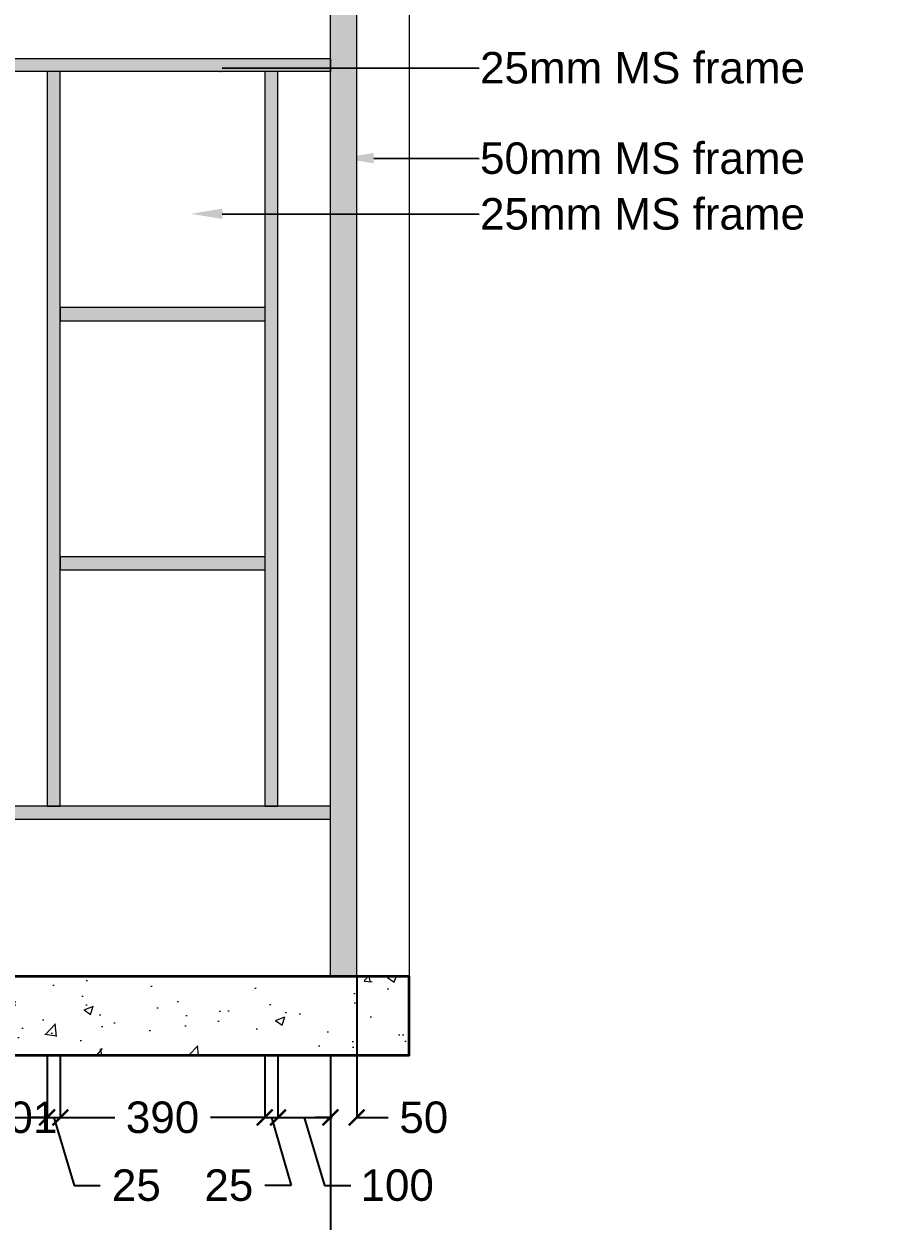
# Model space of a CAD drawing. Header units: millimetres. Extents: x 1464389 to 1998638, y -29162 to 256806.
# Drawn here: x 1552392 to 1554016, y 215680 to 217962 of the extents above; entities that cross this region are included whole.
import ezdxf
from ezdxf import colors
from ezdxf.entities.mleader import LeaderData, LeaderLine
from ezdxf.math import Vec2, Vec3

# ---------------------------------------------------------------- set-up
doc = ezdxf.new("R2010")
doc.units = ezdxf.units.MM
doc.header["$LTSCALE"] = 15
doc.header["$PDMODE"] = 35
doc.layers.get('0').update_dxf_attribs({"lineweight": 5})
for name, color, linetype, lineweight in [('dimension', 1, 'Continuous', 25), ('Hatch', 252, 'Continuous', 15), ('LS_DR_Wall', 5, 'Continuous', 35)]:
    doc.layers.add(name, color=color, linetype=linetype, lineweight=lineweight)
doc.layers.add('Text', color=250, linetype='Continuous')
doc.styles.add('ARIAL', font='arial.ttf')
doc.dimstyles.new('SC-25', dxfattribs={"dimtxt": 60, "dimasz": 30, "dimexe": 0, "dimexo": 0, "dimgap": 25, "dimtad": 0, "dimdec": 0, "dimzin": 0, "dimdsep": 46, "dimtxsty": 'ARIAL', "dimblk": 'ARCHTICK', "dimcen": 0.09, "dimdle": 3, "dimclrd": 251, "dimclre": 251, "dimclrt": 1, "dimadec": 0, "dimazin": 0, "dimtfac": 1, "dimtdec": 0, "dimtofl": 0, "dimtmove": 0, "dimatfit": 2, "dimfxl": 100, "dimtolj": 1, "dimtzin": 0, "dimarcsym": 0})

# ---------------------------------------------------------------- blocks, each defined once
blk = doc.blocks.new('_ArchTick')
at = {"color": 0, "linetype": 'ByBlock', "const_width": 0.15}
blk.add_lwpolyline([(-0.5, -0.5), (0.5, 0.5)], dxfattribs=at)
blk = doc.blocks.new('*D1852')
at = {"layer": 'Defpoints', "color": 0, "ltscale": 0.25, "transparency": 16777216}
for p in [(1552334.9, 215996.1), (1552435.7, 215996.1), (1552435.7, 215877.4)]:
    blk.add_point(p, dxfattribs=at)
at = {"layer": 'dimension', "color": 251, "lineweight": -2, "ltscale": 0.25, "transparency": 16777216}
for p, q in [((1552334.9, 215996.1), (1552334.9, 215877.4)), ((1552435.7, 215996.1), (1552435.7, 215877.4)), ((1552331.9, 215877.4), (1552438.7, 215877.4))]:
    blk.add_line(p, q, dxfattribs=at)
at = {"layer": 'dimension', "color": 251, "lineweight": -2, "ltscale": 0.25, "transparency": 16777216, "xscale": 30, "yscale": 30, "zscale": 30, "rotation": 180}
blk.add_blockref('_ArchTick', (1552334.9, 215877.4), dxfattribs=at)
at = {"layer": 'dimension', "color": 251, "lineweight": -2, "ltscale": 0.25, "transparency": 16777216, "xscale": 30, "yscale": 30, "zscale": 30}
blk.add_blockref('_ArchTick', (1552435.7, 215877.4), dxfattribs=at)
at = {"layer": 'dimension', "color": 1, "ltscale": 0.25, "transparency": 16777216, "insert": (1552385.3, 215877.4), "char_height": 60, "attachment_point": 5, "style": 'ARIAL'}
blk.add_mtext('\\A1;101', dxfattribs=at)
blk = doc.blocks.new('*D1853')
at = {"layer": 'Defpoints', "color": 0, "ltscale": 0.25, "transparency": 16777216}
for p in [(1552435.7, 215996.1), (1552460.7, 215996.1), (1552460.7, 215877.4)]:
    blk.add_point(p, dxfattribs=at)
at = {"layer": 'dimension', "color": 251, "lineweight": -2, "ltscale": 0.25, "transparency": 16777216}
for p, q in [((1552435.7, 215996.1), (1552435.7, 215877.4)), ((1552460.7, 215996.1), (1552460.7, 215877.4)), ((1552435.7, 215877.4), (1552405.7, 215877.4)), ((1552435.7, 215877.4), (1552460.7, 215877.4)), ((1552448.2, 215877.4), (1552487, 215748)), ((1552460.7, 215877.4), (1552490.7, 215877.4)), ((1552487, 215748), (1552537, 215748))]:
    blk.add_line(p, q, dxfattribs=at)
at = {"layer": 'dimension', "color": 251, "lineweight": -2, "ltscale": 0.25, "transparency": 16777216, "xscale": 30, "yscale": 30, "zscale": 30}
blk.add_blockref('_ArchTick', (1552435.7, 215877.4), dxfattribs=at)
at = {"layer": 'dimension', "color": 251, "lineweight": -2, "ltscale": 0.25, "transparency": 16777216, "xscale": 30, "yscale": 30, "zscale": 30, "rotation": 180}
blk.add_blockref('_ArchTick', (1552460.7, 215877.4), dxfattribs=at)
at = {"layer": 'dimension', "color": 1, "ltscale": 0.25, "transparency": 16777216, "insert": (1552605.8, 215748), "char_height": 60, "attachment_point": 5, "style": 'ARIAL'}
blk.add_mtext('\\A1;25', dxfattribs=at)
blk = doc.blocks.new('*D1854')
at = {"layer": 'Defpoints', "color": 0, "ltscale": 0.25, "transparency": 16777216}
for p in [(1552460.7, 215996.1), (1552850.7, 215996.1), (1552850.7, 215877.4)]:
    blk.add_point(p, dxfattribs=at)
at = {"layer": 'dimension', "color": 251, "lineweight": -2, "ltscale": 0.25, "transparency": 16777216}
for p, q in [((1552460.7, 215996.1), (1552460.7, 215877.4)), ((1552850.7, 215996.1), (1552850.7, 215877.4)), ((1552457.7, 215877.4), (1552564.6, 215877.4)), ((1552853.7, 215877.4), (1552746.9, 215877.4))]:
    blk.add_line(p, q, dxfattribs=at)
at = {"layer": 'dimension', "color": 251, "lineweight": -2, "ltscale": 0.25, "transparency": 16777216, "xscale": 30, "yscale": 30, "zscale": 30, "rotation": 180}
blk.add_blockref('_ArchTick', (1552460.7, 215877.4), dxfattribs=at)
at = {"layer": 'dimension', "color": 251, "lineweight": -2, "ltscale": 0.25, "transparency": 16777216, "xscale": 30, "yscale": 30, "zscale": 30}
blk.add_blockref('_ArchTick', (1552850.7, 215877.4), dxfattribs=at)
at = {"layer": 'dimension', "color": 1, "ltscale": 0.25, "transparency": 16777216, "insert": (1552655.7, 215877.4), "char_height": 60, "attachment_point": 5, "style": 'ARIAL'}
blk.add_mtext('\\A1;390', dxfattribs=at)
blk = doc.blocks.new('*D1855')
at = {"layer": 'Defpoints', "color": 0, "ltscale": 0.25, "transparency": 16777216}
for p in [(1552850.7, 215996.1), (1552875.7, 215996.1), (1552875.7, 215877.4)]:
    blk.add_point(p, dxfattribs=at)
at = {"layer": 'dimension', "color": 251, "lineweight": -2, "ltscale": 0.25, "transparency": 16777216}
for p, q in [((1552850.7, 215996.1), (1552850.7, 215877.4)), ((1552875.7, 215996.1), (1552875.7, 215877.4)), ((1552850.7, 215877.4), (1552820.7, 215877.4)), ((1552850.7, 215877.4), (1552875.7, 215877.4)), ((1552863.2, 215877.4), (1552900.8, 215748)), ((1552875.7, 215877.4), (1552905.7, 215877.4)), ((1552900.8, 215748), (1552850.8, 215748))]:
    blk.add_line(p, q, dxfattribs=at)
at = {"layer": 'dimension', "color": 251, "lineweight": -2, "ltscale": 0.25, "transparency": 16777216, "xscale": 30, "yscale": 30, "zscale": 30}
blk.add_blockref('_ArchTick', (1552850.7, 215877.4), dxfattribs=at)
at = {"layer": 'dimension', "color": 251, "lineweight": -2, "ltscale": 0.25, "transparency": 16777216, "xscale": 30, "yscale": 30, "zscale": 30, "rotation": 180}
blk.add_blockref('_ArchTick', (1552875.7, 215877.4), dxfattribs=at)
at = {"layer": 'dimension', "color": 1, "ltscale": 0.25, "transparency": 16777216, "insert": (1552782.1, 215748), "char_height": 60, "attachment_point": 5, "style": 'ARIAL'}
blk.add_mtext('\\A1;25', dxfattribs=at)
blk = doc.blocks.new('*D1856')
at = {"layer": 'Defpoints', "color": 0, "ltscale": 0.25, "transparency": 16777216}
for p in [(1552875.7, 215996.1), (1552975.7, 215996.1), (1552975.7, 215877.4)]:
    blk.add_point(p, dxfattribs=at)
at = {"layer": 'dimension', "color": 251, "lineweight": -2, "ltscale": 0.25, "transparency": 16777216}
for p, q in [((1552875.7, 215996.1), (1552875.7, 215877.4)), ((1552975.7, 215996.1), (1552975.7, 215877.4)), ((1552872.7, 215877.4), (1552978.7, 215877.4)), ((1552925.7, 215877.4), (1552964.5, 215748)), ((1552964.5, 215748), (1553014.5, 215748))]:
    blk.add_line(p, q, dxfattribs=at)
at = {"layer": 'dimension', "color": 251, "lineweight": -2, "ltscale": 0.25, "transparency": 16777216, "xscale": 30, "yscale": 30, "zscale": 30, "rotation": 180}
blk.add_blockref('_ArchTick', (1552875.7, 215877.4), dxfattribs=at)
at = {"layer": 'dimension', "color": 251, "lineweight": -2, "ltscale": 0.25, "transparency": 16777216, "xscale": 30, "yscale": 30, "zscale": 30}
blk.add_blockref('_ArchTick', (1552975.7, 215877.4), dxfattribs=at)
at = {"layer": 'dimension', "color": 1, "ltscale": 0.25, "transparency": 16777216, "insert": (1553102.9, 215748), "char_height": 60, "attachment_point": 5, "style": 'ARIAL'}
blk.add_mtext('\\A1;100', dxfattribs=at)
blk = doc.blocks.new('*D1862')
at = {"layer": 'Defpoints', "color": 0, "ltscale": 0.25, "transparency": 16777216}
for p in [(1551252.5, 215996.1), (1552975.7, 215996.1), (1552975.7, 215563.2)]:
    blk.add_point(p, dxfattribs=at)
at = {"layer": 'dimension', "color": 251, "lineweight": -2, "ltscale": 0.25, "transparency": 16777216}
for p, q in [((1551252.5, 215996.1), (1551252.5, 215563.2)), ((1552975.7, 215996.1), (1552975.7, 215563.2)), ((1551249.5, 215563.2), (1552002.4, 215563.2)), ((1552978.7, 215563.2), (1552225.9, 215563.2))]:
    blk.add_line(p, q, dxfattribs=at)
at = {"layer": 'dimension', "color": 251, "lineweight": -2, "ltscale": 0.25, "transparency": 16777216, "xscale": 30, "yscale": 30, "zscale": 30, "rotation": 180}
blk.add_blockref('_ArchTick', (1551252.5, 215563.2), dxfattribs=at)
at = {"layer": 'dimension', "color": 251, "lineweight": -2, "ltscale": 0.25, "transparency": 16777216, "xscale": 30, "yscale": 30, "zscale": 30}
blk.add_blockref('_ArchTick', (1552975.7, 215563.2), dxfattribs=at)
at = {"layer": 'dimension', "color": 1, "ltscale": 0.25, "transparency": 16777216, "insert": (1552114.1, 215563.2), "char_height": 60, "attachment_point": 5, "style": 'ARIAL'}
blk.add_mtext('\\A1;1723', dxfattribs=at)
blk = doc.blocks.new('*D2434')
at = {"layer": 'Defpoints', "color": 0, "ltscale": 0.25, "transparency": 16777216}
for p in [(1553025.7, 216146.1), (1552975.7, 215996.1), (1553025.7, 215877.4)]:
    blk.add_point(p, dxfattribs=at)
at = {"layer": 'dimension', "color": 251, "lineweight": -2, "ltscale": 0.25, "transparency": 16777216}
for p, q in [((1553025.7, 216146.1), (1553025.7, 215877.4)), ((1552975.7, 215996.1), (1552975.7, 215877.4)), ((1552975.7, 215877.4), (1552945.7, 215877.4)), ((1553025.7, 215877.4), (1553085.7, 215877.4))]:
    blk.add_line(p, q, dxfattribs=at)
at = {"layer": 'dimension', "color": 251, "lineweight": -2, "ltscale": 0.25, "transparency": 16777216, "xscale": 30, "yscale": 30, "zscale": 30}
blk.add_blockref('_ArchTick', (1552975.7, 215877.4), dxfattribs=at)
at = {"layer": 'dimension', "color": 251, "lineweight": -2, "ltscale": 0.25, "transparency": 16777216, "xscale": 30, "yscale": 30, "zscale": 30, "rotation": 180}
blk.add_blockref('_ArchTick', (1553025.7, 215877.4), dxfattribs=at)
at = {"layer": 'dimension', "color": 1, "ltscale": 0.25, "transparency": 16777216, "insert": (1553153.6, 215877.4), "char_height": 60, "attachment_point": 5, "style": 'ARIAL'}
blk.add_mtext('\\A1;50', dxfattribs=at)

msp = doc.modelspace()

# ---------------------------------------------------------------- hatches: boundary and pattern name
at = {"layer": 'Hatch', "ltscale": 0.25}
h = msp.add_hatch(dxfattribs=at)
h.set_pattern_fill('AR-CONC', color=256)
h.set_pattern_definition([(50, (360435.32, 316717.3), (182.184669, -15.939086), [19.05, -209.55]), (355, (360435.32, 316717.3), (-35.24342, 191.056845), [15.24, -167.640584]), (100.451445, (360450.5, 316715.97), (146.941247, 175.117752), [16.19001, -178.090245]), (46.1842, (360435.32, 316768.1), (271.07904, -42.04233), [28.575, -314.325]), (96.635558, (360457.9, 316764.6), (237.404134, 247.426125), [24.28502, -267.13561]), (351.18415, (360435.32, 316768.1), (237.404134, 247.426125), [22.85997, -251.45973]), (21, (360460.72, 316755.4), (151.614391, -102.265198), [19.05, -209.55]), (326, (360460.72, 316755.4), (61.802028, 184.187966), [15.24, -167.64]), (71.451445, (360473.36, 316746.88), (213.41642, 81.92277), [16.19001, -178.089938]), (37.5, (360435.32, 316717.3), (3.0886033, 84.555039), [0, -165.608, 0, -170.18, 0, -168.275]), (7.5, (360435.32, 316717.3), (66.8196625, 100.180575), [0, -97.028, 0, -161.798, 0, -64.135]), (327.5, (360378.68, 316717.3), (135.590595, -5.728744), [0, -63.5, 0, -198.12, 0, -262.89]), (317.5, (360353.28, 316717.3), (148.129181, 25.426491), [0, -82.55, 0, -131.572, 0, -186.69])])
h.paths.add_polyline_path([(1553125.7, 219276.1), (1550952.5, 219276.1), (1550952.5, 219126.1), (1553125.7, 219126.1)])
h.paths.add_polyline_path([(1553125.7, 216146.1), (1550952.5, 216146.1), (1550952.5, 215996.1), (1553125.7, 215996.1)])
h = msp.add_hatch(color=256, dxfattribs=at)
h.dxf.hatch_style = 1
h.paths.add_polyline_path([(1551252.5, 218546.1), (1551202.5, 218546.1), (1551202.5, 216146.1), (1551252.5, 216146.1), (1551252.5, 218396.1)])
h.paths.add_polyline_path([(1553025.7, 218546.1), (1552975.7, 218546.1), (1552975.7, 218396.1), (1552975.7, 218096.1), (1552975.7, 217878.4), (1553025.7, 217878.3)])
h.paths.add_polyline_path([(1553025.7, 217878.3), (1552975.7, 217878.4), (1552975.7, 217871.1), (1552975.7, 217599.8), (1553025.7, 217599.8)])
h.paths.add_polyline_path([(1553025.7, 217599.8), (1552975.7, 217599.8), (1552975.7, 216146.1), (1553025.7, 216146.1)])
h.paths.add_polyline_path([(1552975.7, 216471.1), (1551252.5, 216471.1), (1551252.5, 216446.1), (1552975.7, 216446.1)])
h.paths.add_polyline_path([(1552975.7, 217896.1), (1551252.5, 217896.1), (1551252.5, 217871.1), (1552975.7, 217871.1)])
h.paths.add_polyline_path([(1551792.5, 217871.1), (1551767.5, 217871.1), (1551767.5, 216471.1), (1551792.5, 216471.1)])
h.paths.add_polyline_path([(1551377.5, 217871.1), (1551352.5, 217871.1), (1551352.5, 216471.1), (1551377.5, 216471.1)])
h.paths.add_polyline_path([(1551767.5, 217421.3), (1551377.5, 217421.3), (1551377.5, 217396.3), (1551767.5, 217396.3)])
h.paths.add_polyline_path([(1551767.5, 216946.2), (1551377.5, 216946.2), (1551377.5, 216921.2), (1551767.5, 216921.2)])
h.paths.add_polyline_path([(1552309.9, 216946.2), (1551919.1, 216946.2), (1551919.1, 216921.2), (1552309.9, 216921.2)])
h.paths.add_polyline_path([(1552309.9, 217421.3), (1551919.1, 217421.3), (1551919.1, 217396.3), (1552309.9, 217396.3)])
h.paths.add_polyline_path([(1552334.9, 217871.1), (1552309.9, 217871.1), (1552309.9, 216471.1), (1552334.9, 216471.1)])
h.paths.add_polyline_path([(1551919.1, 217871.1), (1551894.1, 217871.1), (1551894.1, 216471.1), (1551919.1, 216471.1)])
h.paths.add_polyline_path([(1552460.7, 217871.1), (1552435.7, 217871.1), (1552435.7, 216471.1), (1552460.7, 216471.1)])
h.paths.add_polyline_path([(1552850.7, 216946.2), (1552460.7, 216946.2), (1552460.7, 216921.2), (1552850.7, 216921.2)])
h.paths.add_polyline_path([(1552875.7, 217599.9), (1552850.7, 217600), (1552850.7, 216471.1), (1552875.7, 216471.1)])
h.paths.add_polyline_path([(1552850.7, 217421.3), (1552460.7, 217421.3), (1552460.7, 217396.3), (1552850.7, 217396.3)])
h.paths.add_polyline_path([(1552875.7, 217871.1), (1552850.7, 217871.1), (1552850.7, 217600), (1552875.7, 217599.9)])

# ---------------------------------------------------------------- linework, layer by layer
at = {"ltscale": 0.25}
for p, q in [((1553025.7, 216146.1), (1553025.7, 218546.1)), ((1552975.7, 216146.1), (1552975.7, 218396.1))]:
    msp.add_line(p, q, dxfattribs=at)
for points in [[(1551252.5, 217896.1), (1552975.7, 217896.1), (1552975.7, 217871.1), (1551252.5, 217871.1)], [(1552460.7, 217871.1), (1552435.7, 217871.1), (1552435.7, 216471.1), (1552460.7, 216471.1)], [(1552875.7, 217871.1), (1552850.7, 217871.1), (1552850.7, 216471.1), (1552875.7, 216471.1)], [(1551252.5, 216446.1), (1552975.7, 216446.1), (1552975.7, 216471.1), (1551252.5, 216471.1)]]:
    msp.add_lwpolyline(points, close=True, dxfattribs=at)
for points in [[(1552850.7, 217421.3), (1552460.7, 217421.3), (1552460.7, 217396.3), (1552850.7, 217396.3)], [(1552850.7, 216946.2), (1552460.7, 216946.2), (1552460.7, 216921.2), (1552850.7, 216921.2)]]:
    msp.add_lwpolyline(points, dxfattribs=at)
at = {"layer": 'Hatch', "ltscale": 0.25}
msp.add_line((1553125.7, 219126.1), (1553125.7, 216146.1), dxfattribs=at)
at = {"layer": 'LS_DR_Wall', "ltscale": 0.25}
msp.add_lwpolyline([(1550952.5, 215996.1), (1553125.7, 215996.1), (1553125.7, 216146.1), (1550952.5, 216146.1)], close=True, dxfattribs=at)

# ---------------------------------------------------------------- dimensions: what is measured, and where the dimension line sits
at = {"layer": 'dimension', "ltscale": 0.25}
for base, p1, p2, picture, middle in [((1553025.7, 215877.4), (1552975.7, 215996.1), (1553025.7, 216146.1), '*D2434', (1553153.6, 215877.4)), ((1552975.7, 215563.2), (1551252.5, 215996.1), (1552975.7, 215996.1), '*D1862', (1552114.1, 215563.2))]:
    dim = msp.add_linear_dim(base=base, p1=p1, p2=p2, dimstyle='SC-25', dxfattribs=at)
    dim.commit()
    dim.dimension.update_dxf_attribs({"geometry": picture, "text_midpoint": middle})
for base, p1, p2, picture, middle in [((1552435.7, 215877.4), (1552334.9, 215996.1), (1552435.7, 215996.1), '*D1852', (1552385.3, 215877.4)), ((1552875.7, 215877.4), (1552850.7, 215996.1), (1552875.7, 215996.1), '*D1855', (1552825.8, 215748))]:
    dim = msp.add_linear_dim(base=base, p1=p1, p2=p2, dimstyle='SC-25', override={"dimtmove": 1}, dxfattribs=at)
    dim.commit()
    dim.dimension.update_dxf_attribs({"geometry": picture, "text_midpoint": middle, "dimtype": 160})
for base, p1, p2, picture, middle in [((1552460.7, 215877.4), (1552435.7, 215996.1), (1552460.7, 215996.1), '*D1853', (1552562, 215748)), ((1552850.7, 215877.4), (1552460.7, 215996.1), (1552850.7, 215996.1), '*D1854', (1552655.7, 215877.4)), ((1552975.7, 215877.4), (1552875.7, 215996.1), (1552975.7, 215996.1), '*D1856', (1553039.5, 215748))]:
    dim = msp.add_linear_dim(base=base, p1=p1, p2=p2, dimstyle='SC-25', override={"dimtmove": 1}, dxfattribs=at)
    dim.commit()
    dim.dimension.update_dxf_attribs({"geometry": picture, "text_midpoint": middle})

# ---------------------------------------------------------------- leaders
at = {"layer": 'Text'}
ml = msp.add_multileader_mtext('Standard', dxfattribs=at)
ml.set_content('25mm MS frame', color=256, style='ARIAL')
ml.set_leader_properties()
ml.build(insert=Vec2(0, 0))
ml.multileader.update_dxf_attribs({"has_dogleg": 0, "text_right_attachment_type": 6, "dogleg_length": 0.36, "arrow_head_size": 60})
ctx = ml.context
ctx.base_point, ctx.char_height, ctx.arrow_head_size, ctx.plane_origin = Vec3(1553258.8, 217878), 60, 60, Vec3(1552384.8, 218052.6)
ctx.right_attachment = 6
notes = []
notes.append((ctx, [(0, (1, 1, 0), (1553258.5, 217878), (1, 0), 0.36, [(0, [(1552709.6, 217878.7)], 0, [])])]))
ctx.mtext.insert, ctx.mtext.width, ctx.mtext.flow_direction = Vec3(1553260.8, 217908.6), 754.709, 5
ml = msp.add_multileader_mtext('Standard', dxfattribs=at)
ml.set_content('50mm MS frame', color=256, style='ARIAL')
ml.set_leader_properties()
ml.build(insert=Vec2(0, 0))
ml.multileader.update_dxf_attribs({"has_dogleg": 0, "text_right_attachment_type": 6, "dogleg_length": 0.36, "arrow_head_size": 60})
ctx = ml.context
ctx.base_point, ctx.char_height, ctx.arrow_head_size, ctx.plane_origin = Vec3(1553258.8, 217705.7), 60, 60, Vec3(1552384.8, 217880.2)
ctx.right_attachment = 6
notes.append((ctx, [(0, (1, 1, 0), (1553258.5, 217705.7), (1, 0), 0.36, [(0, [(1552998.2, 217706.3)], 0, [])])]))
ctx.mtext.insert, ctx.mtext.width, ctx.mtext.flow_direction = Vec3(1553260.8, 217736.2), 754.709, 5
ml = msp.add_multileader_mtext('Standard', dxfattribs=at)
ml.set_content('25mm MS frame', color=256, style='ARIAL')
ml.set_leader_properties()
ml.build(insert=Vec2(0, 0))
ml.multileader.update_dxf_attribs({"has_dogleg": 0, "text_right_attachment_type": 6, "dogleg_length": 0.36, "arrow_head_size": 60})
ctx = ml.context
ctx.base_point, ctx.char_height, ctx.arrow_head_size, ctx.plane_origin = Vec3(1553258.8, 217599.5), 60, 60, Vec3(1552384.8, 217774)
ctx.right_attachment = 6
notes.append((ctx, [(0, (1, 1, 0), (1553258.5, 217599.5), (1, 0), 0.36, [(0, [(1552709.6, 217600.1)], 0, [])])]))
ctx.mtext.insert, ctx.mtext.width, ctx.mtext.flow_direction = Vec3(1553260.8, 217630), 754.709, 5
for ctx, leaders in notes:
    for number, flags, end, landing, length, lines in leaders:
        leader = LeaderData()
        leader.index, (leader.has_last_leader_line, leader.has_dogleg_vector, leader.attachment_direction) = number, flags
        leader.last_leader_point, leader.dogleg_vector, leader.dogleg_length = Vec3(end), Vec3(landing), length
        for number, points, colour, breaks in lines:
            line = LeaderLine()
            line.index, line.vertices, line.color, line.breaks = number, Vec3.list(points), colors.encode_raw_color(colour), breaks
            leader.lines.append(line)
        ctx.leaders.append(leader)

doc.saveas('drawing.dxf')
